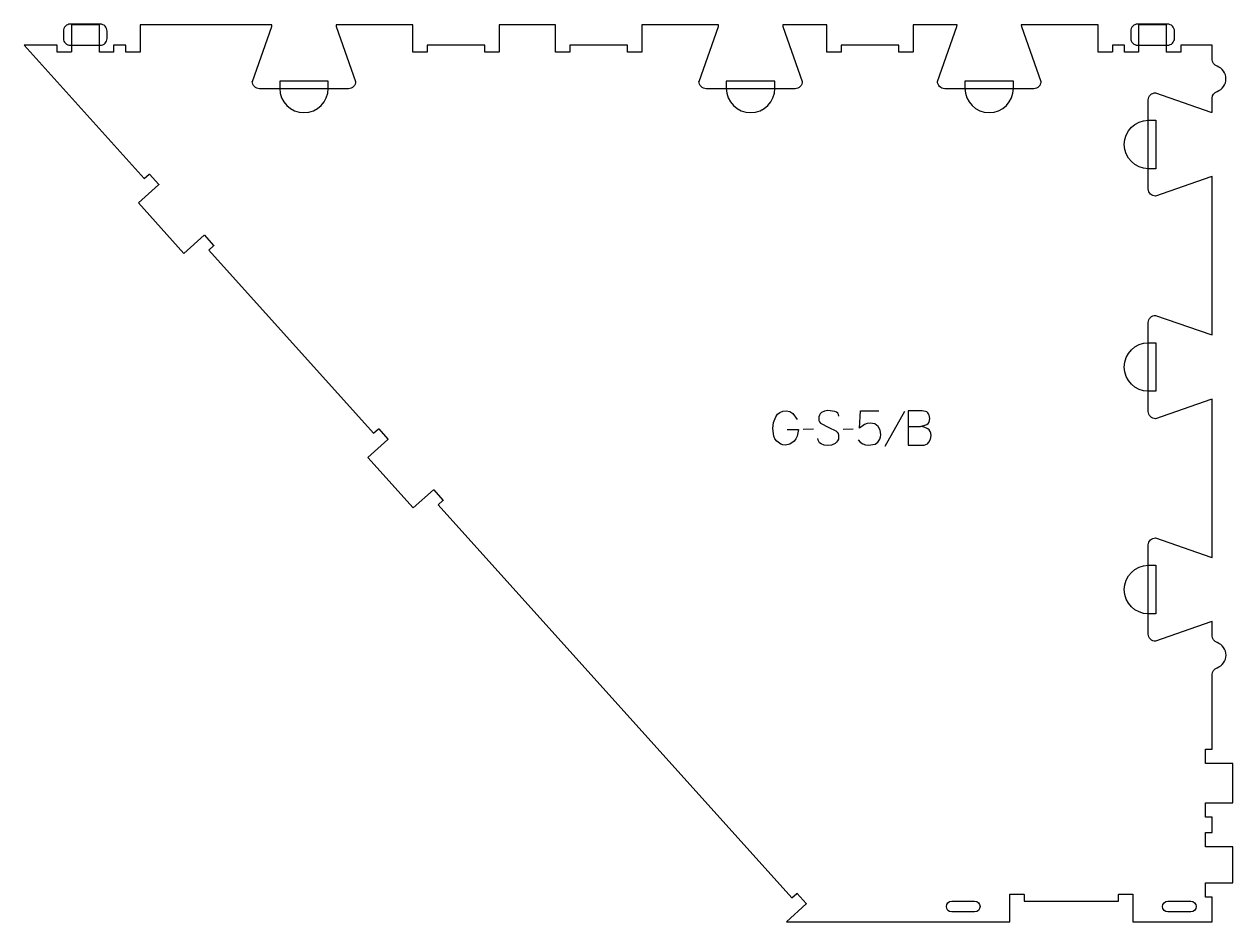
# Model space of a CAD drawing. Header units: millimetres. Extents: x -653 to 405, y -447 to 339.
import ezdxf

# ---------------------------------------------------------------- set-up
doc = ezdxf.new("R2010")
doc.units = ezdxf.units.MM
for name, color, linetype, true_color in [('1_ANYTOOL_1MMDEEP_LABELS_S', 2, 'Continuous', 0xffff00), ('3_ANYTOOL_CUTTHROUGH_INSID', 4, 'Continuous', 0x00ffff), ('4_ANYTOOL_CUTTHROUGH_OUTSI', 5, 'Continuous', 0x0000ff), ('5_ANYTOOL_HALF_MILL_9MM_IN', 3, 'Continuous', 0x00ff00)]:
    doc.layers.add(name, color=color, linetype=linetype, true_color=true_color)

msp = doc.modelspace()

# ---------------------------------------------------------------- linework, layer by layer
at = {"layer": '1_ANYTOOL_1MMDEEP_LABELS_S'}
for p, q in [((117.4, -0.5), (100.2, -31.2)), ((37.7, -16.1), (28.9, -16.2)), ((72.7, -16.1), (63.9, -16.2))]:
    msp.add_line(p, q, dxfattribs=at)
for points in [[(14.8, -16.2), (24.6, -16.2), (23.5, -22.2), (22.4, -24.5), (20.8, -26.5), (17.2, -29.1), (13.2, -30), (11.1, -29.8), (9.2, -29.2), (5.6, -26.5), (4.1, -24.5), (3, -22), (2.1, -15.5), (2.8, -10.2), (4.8, -5.1), (6.4, -2.8), (8.4, -1.3), (10.9, -0.3), (13.8, 0), (17.1, -0.6), (19.7, -2.3), (23.4, -7.4)], [(59.9, -4.6), (59.7, -3.2), (59.1, -2.1), (58.1, -1.2), (56.6, -0.6), (50.5, 0.3), (47.6, -0.1), (44.9, -1.5), (43.8, -2.5), (43.1, -3.7), (42.6, -5.1), (42.4, -6.7), (42.6, -8.3), (43.1, -9.7), (44, -10.8), (51.4, -14.6), (57.5, -17.5), (58.6, -18.5), (59.4, -19.7), (59.8, -21.2), (59.6, -24.7), (58.9, -26.2), (58, -27.5), (56.7, -28.5), (53.7, -29.9), (50.5, -30.3), (47.3, -30), (44.4, -28.8), (43.2, -27.9), (42.4, -26.8), (41.9, -25.6), (41.7, -24.1)], [(77, -25.2), (78.8, -27.3), (80.9, -28.8), (83.3, -29.7), (86, -30), (91.8, -29), (94.1, -27.4), (95.9, -24.7), (96.6, -22.7), (96.8, -20.8), (96.2, -16.9), (94.4, -13.6), (93.1, -12.4), (91.5, -11.4), (87.5, -10.7), (84.8, -11), (82.5, -11.9), (78.2, -15), (78.9, 0), (95.1, 0)], [(120.8, -13.7), (131.4, -13.5), (137.1, -12), (138.2, -11.1), (139, -9.9), (139.6, -6.5), (139.2, -3.6), (138.6, -2.5), (137.9, -1.6), (137, -0.9), (135.8, -0.4), (132.9, 0), (120.8, 0)], [(120.8, 0), (120.8, -30), (130.5, -30), (133, -30.1), (134.8, -30), (136.3, -29.5), (137.6, -28.7), (138.8, -27.5), (140.3, -24.6), (140.9, -21.5), (140.7, -19.6), (140.1, -18), (139.2, -16.7), (138, -15.6), (134.8, -14.2), (131.4, -13.5)]]:
    msp.add_lwpolyline(points, dxfattribs=at)
at = {"layer": '3_ANYTOOL_CUTTHROUGH_INSID'}
for points in [[(178.9, -438.8), (158.9, -438.8, -1), (158.9, -429.3), (178.9, -429.3, -1)], [(348.2, -438.8, -1), (348.2, -429.3), (368.2, -429.3, -1), (368.2, -438.8)]]:
    msp.add_lwpolyline(points, format="xyb", close=True, dxfattribs=at)
at = {"layer": '4_ANYTOOL_CUTTHROUGH_OUTSI'}
msp.add_lwpolyline([(209.7, -447.3), (209.7, -423.5, -0.414214), (209.9, -423.3), (221.9, -423.3, -0.414214), (222.2, -423.5), (222.2, -429.3), (305, -429.3), (305, -423.5, -0.414214), (305.2, -423.3), (317.2, -423.3, -0.414214), (317.5, -423.5), (317.5, -447.3), (387, -447.3), (387, -425.8), (381.2, -425.8, -0.414214), (381, -425.5), (381, -413.5, -0.414214), (381.2, -413.3), (405, -413.3), (405, -381.7), (381.2, -381.7, -0.414214), (381, -381.5), (381, -369.5, -0.414214), (381.2, -369.2), (387, -369.2), (387, -355.8), (381.2, -355.8, -0.414214), (381, -355.5), (381, -343.5, -0.414214), (381.2, -343.3), (405, -343.3), (405, -308.8), (381.2, -308.8, -0.414214), (381, -308.5), (381, -296.5, -0.414214), (381.2, -296.3), (387, -296.3), (387, -230.9, -0.317837), (391.2, -225, 0.707107), (391.2, -202.8, -0.317837), (387, -196.9), (387, -184.5), (385.6, -184.8), (337.3, -201.7), (337.2, -201.7, -0.414214), (331, -195.4), (331, -117.4, -0.414214), (337.2, -111.2), (337.3, -111.2), (385.6, -128.1), (387, -128.3), (387, 10.4), (385.6, 10.1), (337.3, -6.8), (337.2, -6.8, -0.414214), (331, -0.5), (331, 77.5, -0.414214), (337.2, 83.7), (337.3, 83.7), (385.6, 66.8), (387, 66.6), (387, 205.3), (385.6, 205), (337.3, 188.1), (337.2, 188.1, -0.414214), (331, 194.4), (331, 272.4, -0.414214), (337.2, 278.6), (337.3, 278.6), (385.6, 261.7), (387, 261.5), (387, 273.9, -0.317837), (391.2, 279.8, 0.707107), (391.2, 301.9, -0.317837), (387, 307.8), (387, 320.2), (359.5, 320.2), (359.5, 314.5, -0.414214), (359.2, 314.2), (347.2, 314.2, -0.414214), (347, 314.5), (347, 338.2), (322.5, 338.2), (322.5, 314.5, -0.414214), (322.2, 314.2), (310.2, 314.2, -0.414214), (310, 314.5), (310, 320.2), (299.5, 320.2), (299.5, 314.5, -0.414214), (299.2, 314.2), (287.2, 314.2, -0.414214), (287, 314.5), (287, 338.2), (264.2, 338.2), (219.8, 338.2), (220, 336.8), (236.9, 288.5), (236.9, 288.5, -0.414214), (230.7, 282.2), (152.7, 282.2, -0.414214), (146.4, 288.5), (146.5, 288.5), (163.4, 336.8), (163.6, 338.2), (125, 338.2), (125, 314.5, -0.414214), (124.7, 314.2), (112.7, 314.2, -0.414214), (112.5, 314.5), (112.5, 320.2), (62, 320.2), (62, 314.5, -0.414214), (61.7, 314.2), (49.7, 314.2, -0.414214), (49.5, 314.5), (49.5, 338.2), (10.9, 338.2), (11.1, 336.8), (28, 288.5), (28, 288.5, -0.414214), (21.8, 282.2), (-56.2, 282.2, -0.414214), (-62.5, 288.5), (-62.4, 288.5), (-45.5, 336.8), (-45.3, 338.2), (-112.5, 338.2), (-112.5, 314.5, -0.414214), (-112.8, 314.2), (-124.8, 314.2, -0.414214), (-125, 314.5), (-125, 320.2), (-175.5, 320.2), (-175.5, 314.5, -0.414214), (-175.8, 314.2), (-187.8, 314.2, -0.414214), (-188, 314.5), (-188, 338.2), (-237.5, 338.2), (-237.5, 314.5, -0.414214), (-237.8, 314.2), (-249.8, 314.2, -0.414214), (-250, 314.5), (-250, 320.2), (-300.5, 320.2), (-300.5, 314.5, -0.414214), (-300.8, 314.2), (-312.8, 314.2, -0.414214), (-313, 314.5), (-313, 338.2), (-380.2, 338.2), (-380, 336.8), (-363.1, 288.5), (-363.1, 288.5, -0.414214), (-369.3, 282.2), (-447.3, 282.2, -0.414214), (-453.6, 288.5), (-453.5, 288.5), (-436.6, 336.8), (-436.4, 338.2), (-551.8, 338.2), (-551.8, 314.5, -0.414214), (-552, 314.2), (-564, 314.2, -0.414214), (-564.3, 314.5), (-564.3, 320.2), (-575, 320.2), (-575, 314.5, -0.414214), (-575.3, 314.2), (-587.3, 314.2, -0.414214), (-587.5, 314.5), (-587.5, 338.2), (-612, 338.2), (-612, 314.5, -0.414214), (-612.3, 314.2), (-624.3, 314.2, -0.414214), (-624.5, 314.5), (-624.5, 320.2), (-653.3, 320.2), (-548.2, 203.5), (-543.9, 207.3, -0.414214), (-543.6, 207.3), (-535.5, 198.4, -0.414214), (-535.6, 198), (-553.2, 182.1), (-513.4, 137.9), (-495.7, 153.8, -0.414214), (-495.4, 153.8), (-487.4, 144.9, -0.414214), (-487.4, 144.5), (-491.7, 140.7), (-347.5, -19.5), (-343.2, -15.6, -0.414214), (-342.8, -15.7), (-334.8, -24.6, -0.414214), (-334.8, -24.9), (-352.5, -40.8), (-312.7, -85), (-295, -69.1, -0.414214), (-294.7, -69.2), (-286.6, -78.1, -0.414214), (-286.6, -78.4), (-290.9, -82.3), (18.9, -426.4), (23.1, -422.5, -0.414214), (23.5, -422.6), (31.5, -431.5, -0.414214), (31.5, -431.8), (14.2, -447.4), (37.6, -447.3)], format="xyb", close=True, dxfattribs=at)
at = {"layer": '5_ANYTOOL_HALF_MILL_9MM_IN'}
for points in [[(-612.9, 338.7, 0.414214), (-618.9, 332.7), (-618.9, 326.2, 0.414214), (-612.9, 320.2), (-586.7, 320.2, 0.414214), (-580.7, 326.2), (-580.7, 332.7, 0.414214), (-586.7, 338.7)], [(321.6, 338.7, 0.414214), (315.6, 332.7), (315.6, 326.3, 0.414214), (321.6, 320.3), (347.9, 320.3, 0.414214), (353.9, 326.3), (353.9, 332.7, 0.414214), (347.9, 338.7)], [(-429.6, 282.5, 1), (-387.1, 282.5), (-387.1, 288.7), (-429.6, 288.7)], [(-38.5, 282.5, 1), (4, 282.5), (4, 288.7), (-38.5, 288.7)], [(170.4, 282.5, 1), (212.9, 282.5), (212.9, 288.7), (170.4, 288.7)], [(331.2, 212.1, -1), (331.2, 254.6), (337.5, 254.6), (337.5, 212.1)], [(331.2, 17.2, -1), (331.2, 59.7), (337.5, 59.7), (337.5, 17.2)], [(331.2, -177.7, -1), (331.2, -135.2), (337.5, -135.2), (337.5, -177.7)]]:
    msp.add_lwpolyline(points, format="xyb", close=True, dxfattribs=at)

doc.saveas('drawing.dxf')
